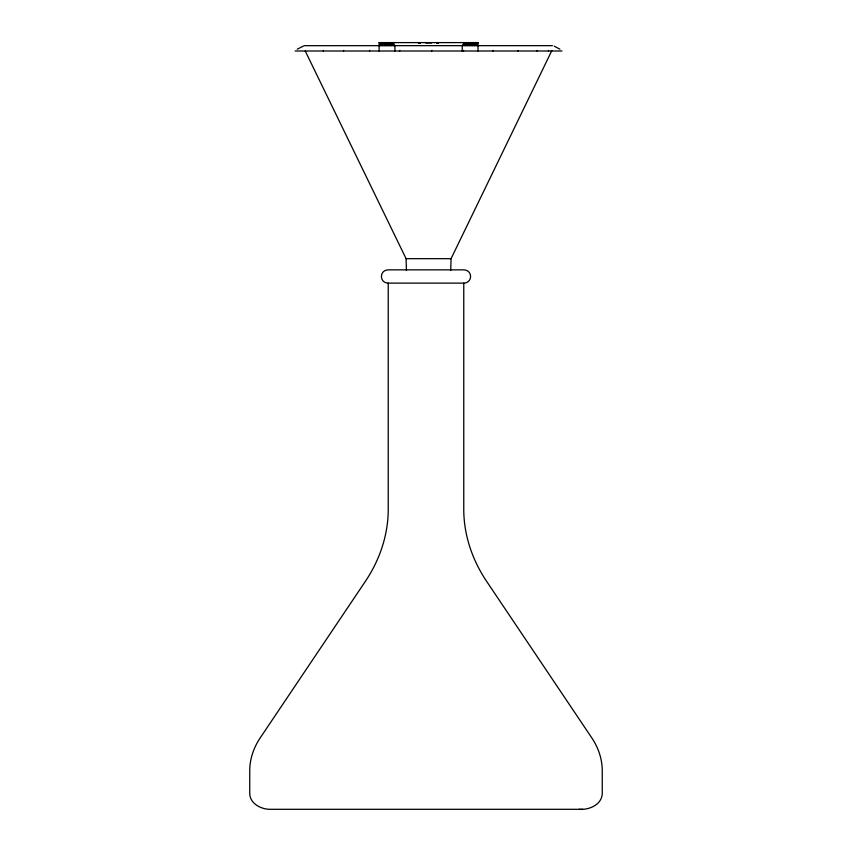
<?xml version="1.0" encoding="UTF-8"?>
<svg xmlns="http://www.w3.org/2000/svg" width="852" height="852" viewBox="0 0 852 852"><rect width="100%" height="100%" fill="white"/><g stroke="black" fill="none" stroke-linecap="round" stroke-linejoin="round"><path stroke-width="1.28" d="M450.697 270.553L451.07 258.667L551.915 50.438M379.119 51.003L379.119 42.6L478.025 42.6L476.311 45.646L476.3 42.6L474.553 45.646L474.553 42.6L472.796 45.646L472.796 42.6L471.039 45.646L471.039 42.6L469.292 45.646L469.292 42.6L467.535 45.646L467.503 42.6L465.746 45.646L465.746 42.6L463.999 45.646L463.999 42.6L462.242 45.646L462.242 51.003M418.694 43.388L419.61 42.6M436.65 43.218L437.364 42.6M297.242 49.182L303.834 45.88M463.765 283.12C472.828 282.939 472.828 270.041 463.765 269.86L388.235 269.86C379.172 270.041 379.172 282.939 388.235 283.12L463.765 283.12L463.765 509.198C463.712 534.96 472.402 560.297 486.758 581.543L591.789 737.875C598.317 747.555 602.279 759.079 602.257 770.804L602.257 793.798C601.618 805.161 588.349 810.327 578.433 809.304L582.811 809.304M425.617 42.951L431.527 42.951M304.739 45.678L552.416 45.646M295.143 51.003L562.011 51.003M305.24 51.003L406.084 258.667L451.07 258.667M577.464 809.304L269.189 809.304C260.52 808.963 250.105 803.468 249.742 793.798L249.742 770.804C249.721 759.079 253.683 747.555 260.211 737.875L365.242 581.543C379.598 560.297 388.288 534.96 388.235 509.198L388.235 283.12M554.194 46.157L559.913 49.182M437.534 42.6L438.46 43.388M419.78 42.6L420.505 43.218M379.119 42.6L380.876 45.646L380.876 42.6L382.633 45.646L382.601 42.6L384.358 45.646L384.358 42.6L385.935 45.646L386.105 42.6L387.862 45.646L387.862 42.6L389.62 45.646L389.652 42.6L391.398 45.646L391.398 42.6L393.155 45.646L393.155 42.6L394.913 45.646L394.913 51.003M406.084 258.667L406.447 270.553M548.528 50.438L548.528 51.003M536.962 50.438L536.962 51.003M518.005 50.438L518.005 51.003M492.967 50.438L492.967 51.003M478.025 42.6L478.025 51.003M463.531 50.438L463.531 51.003M431.719 50.438L431.719 51.003M399.684 50.438L399.684 51.003M369.63 50.438L369.63 51.003M343.58 50.438L343.58 51.003M323.334 50.438L323.334 51.003"/></g></svg>
